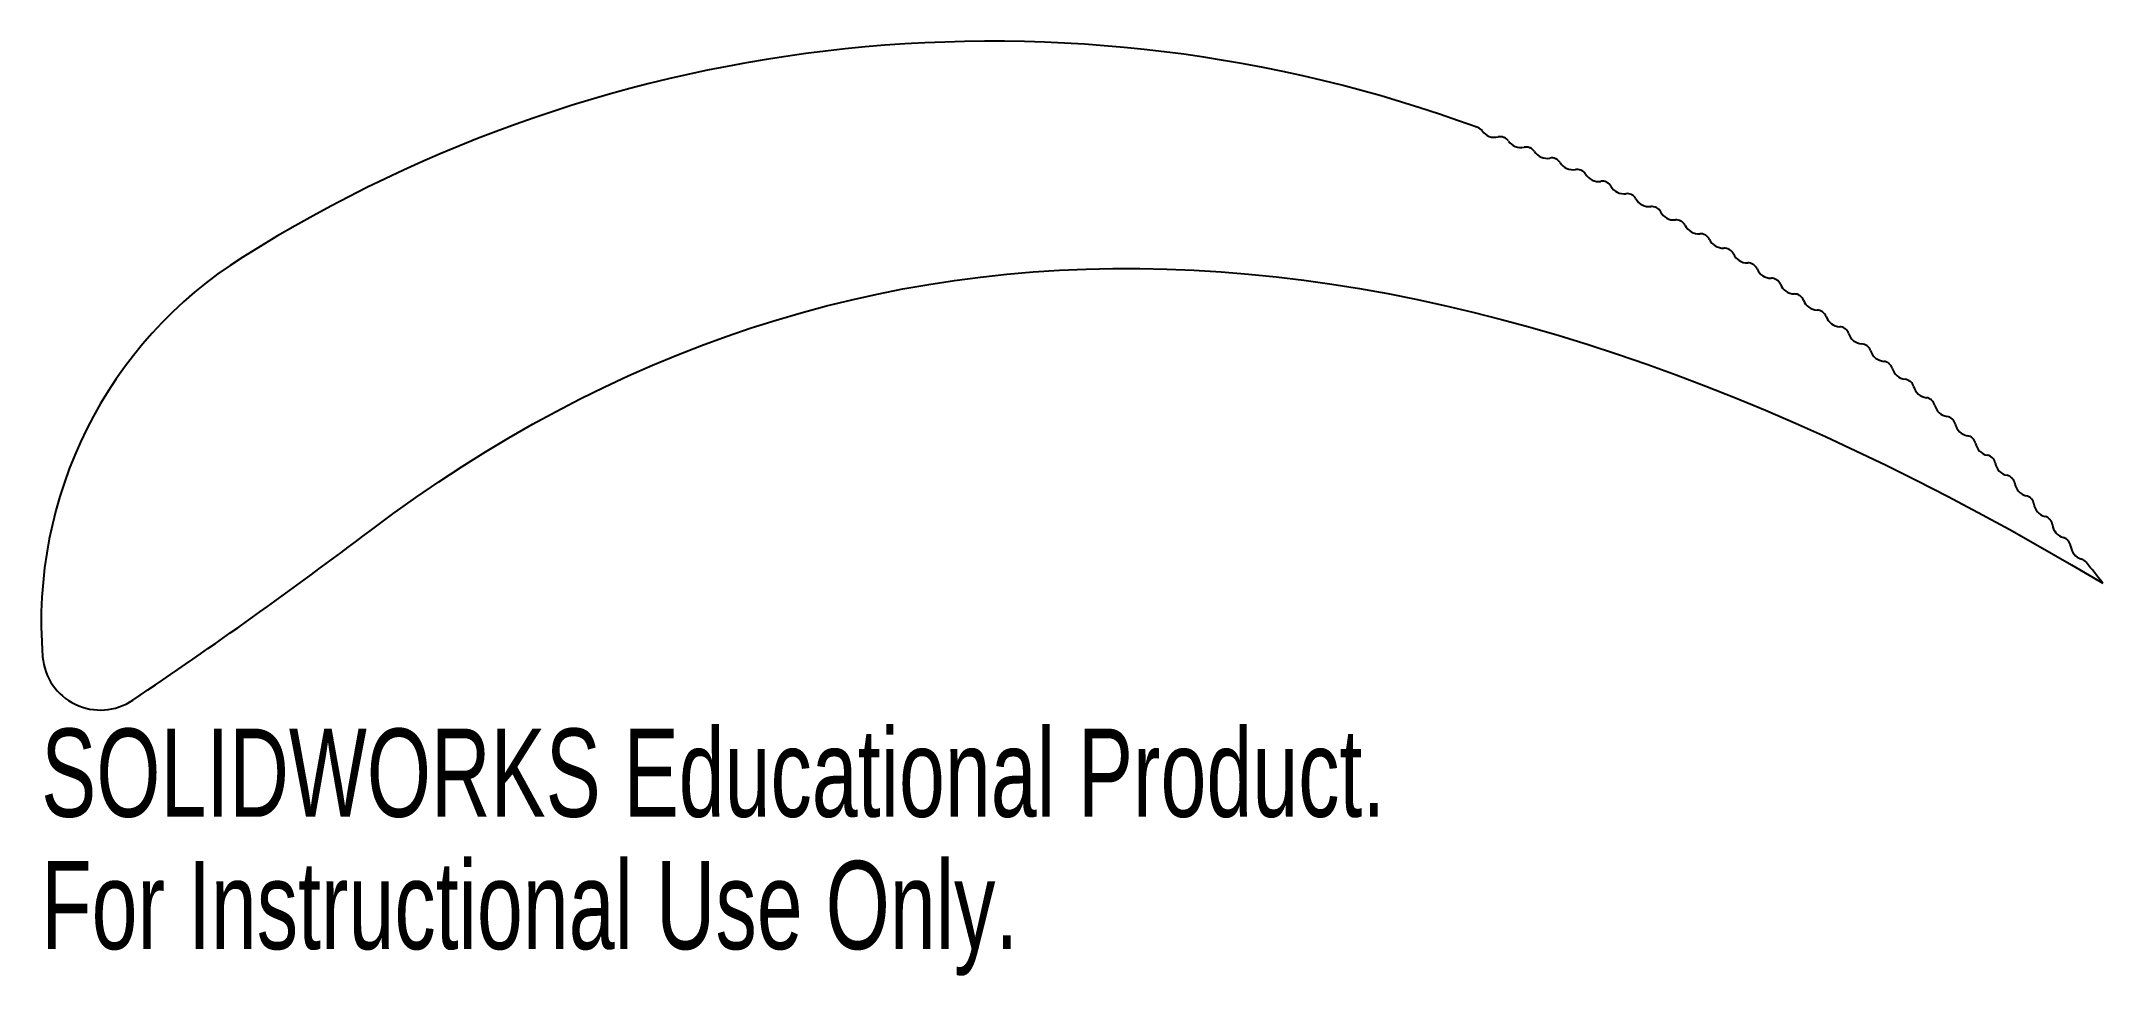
# Model space of a CAD drawing. Header units: inches. Extents: x -2.14 to 2.31, y -1.08 to 0.94.
import ezdxf

# ---------------------------------------------------------------- set-up
doc = ezdxf.new("R2010")
doc.units = ezdxf.units.IN
doc.header["$MEASUREMENT"] = 0
doc.styles.add('SLDTEXTSTYLE0', font='TXT', dxfattribs={"width": 0.7})

msp = doc.modelspace()

# ---------------------------------------------------------------- linework, layer by layer
at = {"color": 7, "linetype": 'Continuous', "lineweight": 25, "flags": 128}
for points in [[(1.0141, 0.7317), (1.014, 0.7318), (1.0139, 0.7318), (1.0137, 0.7319), (1.0136, 0.7319), (1.0134, 0.732), (1.0133, 0.7321), (1.0132, 0.7321), (1.013, 0.7322)], [(1.0703, 0.7092), (1.0702, 0.7092), (1.07, 0.7093), (1.0699, 0.7094), (1.0697, 0.7094), (1.0696, 0.7095), (1.0695, 0.7095), (1.0693, 0.7096), (1.0692, 0.7096)], [(1.126, 0.6855), (1.1258, 0.6856), (1.1257, 0.6857), (1.1256, 0.6857), (1.1254, 0.6858), (1.1253, 0.6858), (1.1252, 0.6859), (1.125, 0.686), (1.1249, 0.686)], [(1.1812, 0.6608), (1.1811, 0.6608), (1.1809, 0.6609), (1.1808, 0.661), (1.1806, 0.661), (1.1805, 0.6611), (1.1804, 0.6612), (1.1802, 0.6612), (1.1801, 0.6613)], [(1.2359, 0.6349), (1.2358, 0.635), (1.2356, 0.6351), (1.2355, 0.6351), (1.2354, 0.6352), (1.2352, 0.6353), (1.2351, 0.6353), (1.235, 0.6354), (1.2348, 0.6355)], [(1.2901, 0.608), (1.2899, 0.6081), (1.2898, 0.6081), (1.2897, 0.6082), (1.2895, 0.6083), (1.2894, 0.6083), (1.2893, 0.6084), (1.2891, 0.6085), (1.289, 0.6085)], [(1.3437, 0.58), (1.3436, 0.5801), (1.3434, 0.5801), (1.3433, 0.5802), (1.3432, 0.5803), (1.343, 0.5804), (1.3429, 0.5804), (1.3428, 0.5805), (1.3427, 0.5806)], [(1.3968, 0.5509), (1.3966, 0.551), (1.3965, 0.5511), (1.3964, 0.5512), (1.3963, 0.5512), (1.3961, 0.5513), (1.396, 0.5514), (1.3959, 0.5514), (1.3957, 0.5515)], [(1.4492, 0.5208), (1.4491, 0.5209), (1.449, 0.521), (1.4489, 0.5211), (1.4487, 0.5211), (1.4486, 0.5212), (1.4485, 0.5213), (1.4484, 0.5214), (1.4482, 0.5214)], [(1.5011, 0.4897), (1.501, 0.4897), (1.5009, 0.4898), (1.5007, 0.4899), (1.5006, 0.49), (1.5005, 0.4901), (1.5004, 0.4901), (1.5002, 0.4902), (1.5001, 0.4903)], [(1.5524, 0.4575), (1.5522, 0.4576), (1.5521, 0.4577), (1.552, 0.4577), (1.5519, 0.4578), (1.5517, 0.4579), (1.5516, 0.458), (1.5515, 0.4581), (1.5514, 0.4581)], [(1.6029, 0.4243), (1.6028, 0.4244), (1.6027, 0.4245), (1.6026, 0.4245), (1.6024, 0.4246), (1.6023, 0.4247), (1.6022, 0.4248), (1.6021, 0.4249), (1.602, 0.425)], [(1.6529, 0.3901), (1.6527, 0.3902), (1.6526, 0.3903), (1.6525, 0.3904), (1.6524, 0.3904), (1.6522, 0.3905), (1.6521, 0.3906), (1.652, 0.3907), (1.6519, 0.3908)], [(1.7021, 0.3549), (1.702, 0.355), (1.7018, 0.3551), (1.7017, 0.3552), (1.7016, 0.3553), (1.7015, 0.3554), (1.7014, 0.3555), (1.7012, 0.3555), (1.7011, 0.3556)], [(1.7506, 0.3188), (1.7505, 0.3189), (1.7504, 0.319), (1.7502, 0.319), (1.7501, 0.3191), (1.75, 0.3192), (1.7499, 0.3193), (1.7498, 0.3194), (1.7497, 0.3195)], [(1.7984, 0.2817), (1.7983, 0.2818), (1.7982, 0.2819), (1.798, 0.2819), (1.7979, 0.282), (1.7978, 0.2821), (1.7977, 0.2822), (1.7976, 0.2823), (1.7975, 0.2824)], [(1.8454, 0.2436), (1.8453, 0.2437), (1.8452, 0.2438), (1.8451, 0.2439), (1.845, 0.244), (1.8449, 0.2441), (1.8447, 0.2442), (1.8446, 0.2443), (1.8445, 0.2444)], [(1.8917, 0.2046), (1.8916, 0.2047), (1.8915, 0.2048), (1.8914, 0.2049), (1.8913, 0.205), (1.8911, 0.2051), (1.891, 0.2052), (1.8909, 0.2053), (1.8908, 0.2054)], [(1.9372, 0.1647), (1.9371, 0.1648), (1.937, 0.1649), (1.9369, 0.165), (1.9368, 0.1651), (1.9366, 0.1652), (1.9365, 0.1653), (1.9364, 0.1654), (1.9363, 0.1655)], [(1.9819, 0.124), (1.9818, 0.1241), (1.9817, 0.1242), (1.9816, 0.1243), (1.9814, 0.1244), (1.9813, 0.1245), (1.9812, 0.1246), (1.9811, 0.1247), (1.981, 0.1248)], [(2.0257, 0.0823), (2.0256, 0.0824), (2.0255, 0.0825), (2.0254, 0.0826), (2.0253, 0.0827), (2.0252, 0.0828), (2.0251, 0.0829), (2.025, 0.083), (2.0249, 0.0831)], [(2.0688, 0.0397), (2.0687, 0.0399), (2.0686, 0.04), (2.0685, 0.0401), (2.0684, 0.0402), (2.0683, 0.0403), (2.0681, 0.0404), (2.068, 0.0405), (2.0679, 0.0406)], [(2.111, -0.0036), (2.1108, -0.0035), (2.1107, -0.0034), (2.1106, -0.0033), (2.1105, -0.0032), (2.1104, -0.0031), (2.1103, -0.003), (2.1102, -0.0029), (2.1101, -0.0028)], [(2.1523, -0.0479), (2.1522, -0.0477), (2.1521, -0.0476), (2.152, -0.0475), (2.1519, -0.0474), (2.1517, -0.0473), (2.1516, -0.0472), (2.1515, -0.0471), (2.1514, -0.047)], [(2.1927, -0.0929), (2.1926, -0.0928), (2.1925, -0.0927), (2.1924, -0.0925), (2.1923, -0.0924), (2.1922, -0.0923), (2.1921, -0.0922), (2.192, -0.0921), (2.1919, -0.092)], [(2.2322, -0.1387), (2.2321, -0.1386), (2.232, -0.1385), (2.2319, -0.1384), (2.2318, -0.1382), (2.2317, -0.1381), (2.2316, -0.138), (2.2315, -0.1379), (2.2314, -0.1378)]]:
    msp.add_lwpolyline(points, dxfattribs=at)
at = {"color": 7, "linetype": 'Continuous', "lineweight": 25}
for centre, radius, start, end in [((-0.0905, -2.1015), 3.041, 69.8398, 122.1321), ((0.9507, 0.7344), 0.02, 35.2041, 69.8398), ((0.9936, 0.7647), 0.0326, 215.2041, 283.3579), ((1.0058, 0.7135), 0.02, 68.7222, 103.3579), ((1.0069, 0.7131), 0.02, 34.0641, 68.6998), ((1.0504, 0.7425), 0.0326, 214.0641, 282.2179), ((1.0616, 0.6912), 0.02, 67.5822, 102.2179), ((1.0627, 0.6907), 0.02, 32.9241, 67.5598), ((1.1068, 0.7193), 0.0326, 212.9241, 281.0779), ((1.1169, 0.6677), 0.02, 66.4422, 101.0779), ((1.118, 0.6672), 0.02, 31.7841, 66.4198), ((1.1627, 0.6949), 0.0326, 211.7841, 279.9379), ((1.1717, 0.6431), 0.02, 65.3022, 99.9379), ((1.1728, 0.6426), 0.02, 30.6441, 65.2798), ((1.2181, 0.6694), 0.0326, 210.6441, 278.7979), ((1.2261, 0.6175), 0.02, 64.1622, 98.7979), ((1.2272, 0.6169), 0.02, 29.5041, 64.1398), ((1.2729, 0.6428), 0.0326, 209.5041, 277.6579), ((1.2799, 0.5907), 0.02, 63.0222, 97.6579), ((1.281, 0.5902), 0.02, 28.3641, 62.9998), ((1.3273, 0.6152), 0.0326, 208.3641, 276.5179), ((1.3332, 0.5629), 0.02, 61.8822, 96.5179), ((1.3343, 0.5624), 0.02, 27.2241, 61.8598), ((1.381, 0.5864), 0.0326, 207.2241, 275.3779), ((1.386, 0.5341), 0.02, 60.7422, 95.3779), ((1.387, 0.5335), 0.02, 26.0841, 60.7198), ((1.4342, 0.5566), 0.0326, 206.0841, 274.2379), ((1.4381, 0.5042), 0.02, 59.6022, 94.2379), ((1.4391, 0.5036), 0.02, 24.9441, 59.5798), ((1.4868, 0.5258), 0.0326, 204.9441, 273.0979), ((1.4896, 0.4732), 0.02, 58.4622, 93.0979), ((1.4906, 0.4726), 0.02, 23.8041, 58.4398), ((-1.2138, -0.3131), 0.9291, 122.1321, 184.6559), ((1.5388, 0.4939), 0.0326, 203.8041, 271.9579), ((1.5406, 0.4413), 0.02, 57.3222, 91.9579), ((1.5415, 0.4407), 0.02, 22.6641, 57.2998), ((1.5901, 0.4609), 0.0326, 202.6641, 270.8179), ((1.5908, 0.4083), 0.02, 56.1822, 90.8179), ((1.5918, 0.4077), 0.02, 21.5241, 56.1598), ((1.6407, 0.427), 0.0326, 201.5241, 269.6779), ((1.6404, 0.3744), 0.02, 55.0422, 89.6779), ((1.6414, 0.3737), 0.02, 20.3841, 55.0198), ((1.6907, 0.392), 0.0326, 200.3841, 268.5379), ((1.6893, 0.3395), 0.02, 53.9022, 88.5379), ((1.6903, 0.3388), 0.02, 19.2441, 53.8798), ((1.7399, 0.3561), 0.0326, 199.2441, 267.3979), ((1.7376, 0.3036), 0.02, 52.7622, 87.3979), ((1.7385, 0.3029), 0.02, 18.1041, 52.7398), ((1.7885, 0.3192), 0.0326, 198.1041, 266.2579), ((1.785, 0.2667), 0.02, 51.6222, 86.2579), ((1.786, 0.266), 0.02, 16.9641, 51.5998), ((1.8363, 0.2813), 0.0326, 196.9641, 265.1179), ((1.8318, 0.2289), 0.02, 50.4822, 85.1179), ((1.8327, 0.2282), 0.02, 15.8241, 50.4598), ((1.8833, 0.2425), 0.0326, 195.8241, 263.9779), ((1.8778, 0.1902), 0.02, 49.3422, 83.9779), ((1.8787, 0.1895), 0.02, 14.6841, 49.3198), ((1.9295, 0.2028), 0.0326, 194.6841, 262.8379), ((1.923, 0.1506), 0.02, 48.2022, 82.8379), ((1.9239, 0.1498), 0.02, 13.5441, 48.1798), ((1.975, 0.1622), 0.0326, 193.5441, 261.6979), ((1.9674, 0.1101), 0.02, 47.0622, 81.6979), ((1.9683, 0.1093), 0.02, 12.4041, 47.0398), ((2.0196, 0.1206), 0.0326, 192.4041, 260.5579), ((2.011, 0.0687), 0.02, 45.9222, 80.5579), ((2.0118, 0.0679), 0.02, 11.2641, 45.8998), ((2.0634, 0.0782), 0.0326, 191.2641, 259.4179), ((2.0537, 0.0265), 0.02, 44.7822, 79.4179), ((2.0546, 0.0257), 0.02, 10.1241, 44.7598), ((2.1063, 0.0349), 0.0326, 190.1241, 258.2779), ((2.0957, -0.0166), 0.02, 43.6422, 78.2779), ((2.0965, -0.0174), 0.02, 8.9841, 43.6198), ((2.1484, -0.0092), 0.0326, 188.9841, 257.1379), ((2.1367, -0.0605), 0.02, 42.5022, 77.1379), ((2.1375, -0.0614), 0.02, 7.8441, 42.4798), ((2.1896, -0.0542), 0.0326, 187.8441, 255.9979), ((2.1769, -0.1052), 0.02, 41.3622, 75.9979), ((-8.3114, 8.9851), 11.4085, 303.91758, 307.07865), ((2.1777, -0.1061), 0.02, 6.7041, 41.3398), ((2.2299, -0.1), 0.0326, 186.7041, 254.8579), ((2.2161, -0.1507), 0.02, 40.2222, 74.8579), ((2.2169, -0.1516), 0.02, 5.5641, 40.1998), ((2.2692, -0.1465), 0.0326, 185.5641, 253.7179), ((2.2545, -0.197), 0.02, 39.0822, 73.7179), ((-0.0905, -2.1015), 3.041, 37.9892, 39.0822), ((-2.0152, -0.3784), 0.125, 184.6559, 303.9176)]:
    msp.add_arc(centre, radius, start, end, dxfattribs=at)
msp.add_open_spline([(-1.4331, -0.1167), (-0.387, 0.6739), (0.8594, 0.6362), (2.3062, -0.2298)], degree=3, dxfattribs=at)

# ---------------------------------------------------------------- texts
at = {"color": 7, "linetype": 'Continuous', "char_height": 0.1903, "attachment_point": 1, "style": 'SLDTEXTSTYLE0'}
for s, insert in [('SOLIDWORKS Educational Product.', (-2.1429, -0.5435)), ('For Instructional Use Only.', (-2.1429, -0.829))]:
    msp.add_mtext(s, dxfattribs=dict(at, insert=insert))

doc.saveas('drawing.dxf')
